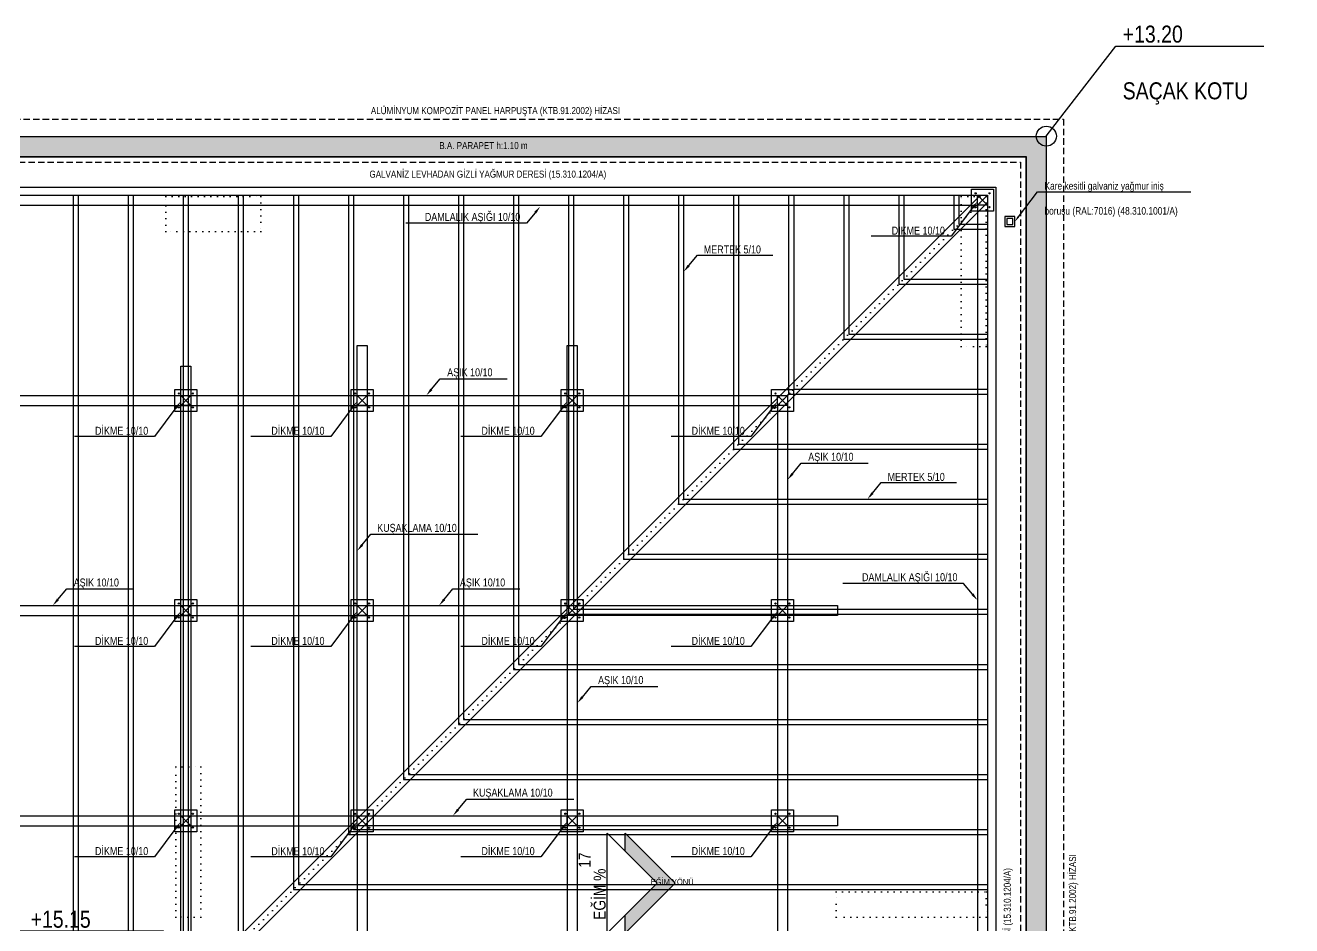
# Model space of a CAD drawing. Header units: inches. Extents: x 21 to 32698, y 13 to 3712.
# Drawn here: x 23749 to 25015, y 1853 to 2753 of the extents above; entities that cross this region are included whole.
import ezdxf
from ezdxf import colors
from ezdxf.entities.mleader import LeaderData, LeaderLine
from ezdxf.math import Vec2, Vec3

# ---------------------------------------------------------------- set-up
doc = ezdxf.new("R2010")
doc.units = ezdxf.units.IN
doc.header["$MEASUREMENT"] = 0
doc.linetypes.add('DOT', pattern=[6.35, 0, -6.35])
doc.linetypes.add('HIDDEN', pattern=[9.525, 6.35, -3.175])
for name, color, linetype, lineweight in [('Z_MİM_-KM-ALUMINIUM-20', 8, 'Continuous', 25), ('Z_MİM_-KM-BEAM-RAY', 8, 'DOT', 25), ('Z_MİM_-KM-DETL-TEXT', 8, 'Continuous', 25), ('Z_MİM_-KM-DRAINER', 8, 'Continuous', 25), ('Z_MİM_-KM-IRON-09', 8, 'Continuous', 25), ('Z_MİM_-KM-PATTERN-00', 8, 'Continuous', 25), ('Z_MİM_-KM-PATTERN-09', 8, 'Continuous', 25), ('Z_MİM_-KM-RAIN GUTTER', 8, 'Continuous', 25), ('Z_MİM_-KM-ROOF-AŞIK', 8, 'Continuous', 25), ('Z_MİM_-KM-ROOF-DİKME', 8, 'Continuous', 25), ('Z_MİM_-KM-ROOF-KUŞAKLAMA', 8, 'Continuous', 25), ('Z_MİM_-KM-ROOF-MAHYA AŞIĞI', 8, 'Continuous', 25), ('Z_MİM_-KM-ROOF-MERTEK', 8, 'Continuous', 25), ('Z_MİM_-KM-ROOF-RAY', 8, 'DOT', 25), ('Z_MİM_-KM-STRC-CONCRETE', 8, 'Continuous', 25), ('Z_MİM_-KM-TEXT-DETAIL', 8, 'Continuous', 25), ('Z_MİM_-KM-TEXT-SYMB', 8, 'Continuous', 25), ('Z_MİM_00', 8, 'Continuous', 25)]:
    doc.layers.add(name, color=color, linetype=linetype, lineweight=lineweight)
doc.styles.add('-KM-OLCU', font='ARIALN.TTF')
doc.styles.add('Arial Narrow', font='ARIALN.TTF', dxfattribs={"height": 8})
doc.styles.add('YAZI K.P. POZ', font='ARIALN.TTF', dxfattribs={"height": 10})

# ---------------------------------------------------------------- blocks, each defined once
blk = doc.blocks.new('-KM-Kolon_İz')
at = {"layer": 'Z_MİM_-KM-BEAM-RAY'}
for points in [[(2970, 0), (3065, 0), (3065, -35), (2970, -35)], [(3765, 0), (3790, 0), (3790, -150), (3765, -150)], [(2980, -570), (3005, -570), (3005, -720), (2980, -720)], [(3640, -695), (3790, -695), (3790, -720), (3640, -720)]]:
    blk.add_lwpolyline(points, close=True, dxfattribs=at)
blk = doc.blocks.new('A$C53B90D11')
at = {"layer": 'Z_MİM_-KM-TEXT-DETAIL', "color": 7, "insert": (57.1, 1.5, -100915.3), "char_height": 7, "width": 891.619, "attachment_point": 9, "rotation": 0.0108, "style": 'YAZI K.P. POZ'}
blk.add_mtext('\\pxi-2,l3,t4;GALVANİZ LEVHADAN GİZLİ YAĞMUR DERESİ{\\A1; }(15.310.1204/A)', dxfattribs=at)
blk = doc.blocks.new('A$C744C2893')
at = {"layer": 'Z_MİM_-KM-TEXT-DETAIL', "color": 7, "insert": (38, 2.5, -100915.3), "char_height": 7, "width": 891.619, "attachment_point": 9, "rotation": 0.0108, "style": 'YAZI K.P. POZ'}
blk.add_mtext('\\A1;\\pxi-3,l4,t4;B.A.^IPARAPET h:1.10 m', dxfattribs=at)
blk = doc.blocks.new('A$C90d01a21')
at = {"layer": 'Z_MİM_-KM-TEXT-DETAIL', "color": 7, "insert": (0, 15.5), "char_height": 7, "width": 337.922, "attachment_point": 1, "rotation": 0.0217, "style": 'YAZI K.P. POZ'}
blk.add_mtext('ALÜMİNYUM KOMPOZİT PANEL HARPUŞTA (KTB.91.2002) HİZASI', dxfattribs=at)
blk = doc.blocks.new('*U322')
for p, q in [((50, 0), (0, 50)), ((0, -50), (0, 50)), ((67.8, 0), (17.8, 50)), ((17.8, 32.2), (17.8, 50)), ((0, -50), (50, 0)), ((17.8, -50), (67.8, 0)), ((17.8, -50), (17.8, -32.2))]:
    blk.add_line(p, q)
at = {"layer": 'Z_MİM_-KM-PATTERN-00'}
for points in [[(67.8, 0), (50, 0), (17.8, 50), (17.8, 32.2)], [(67.8, 0), (17.8, -50), (50, 0), (17.8, -32.2)]]:
    blk.add_solid(points, dxfattribs=at)
at = {"color": 7, "insert": (-13.6, -36.5), "char_height": 12, "attachment_point": 1, "rotation": 90, "style": '-KM-OLCU'}
blk.add_mtext_dynamic_manual_height_columns('EĞİM % ', width=2146.306, gutter_width=500, heights=[0], dxfattribs=at)
at = {"color": 7, "insert": (43.4, 4.4), "char_height": 6, "attachment_point": 1, "style": '-KM-OLCU'}
blk.add_mtext_dynamic_manual_height_columns('EĞİM YÖNÜ', width=2146.306, gutter_width=500, heights=[0], dxfattribs=at)
at = {"color": 7, "style": '-KM-OLCU'}
blk.add_attdef('AÇISI', (-16.9, 15.5), '', height=12, rotation=90, dxfattribs=at)
blk = doc.blocks.new('_Origin')
at = {"linetype": 'ByBlock'}
blk.add_line((0, 0), (-1, 0), dxfattribs=at)
blk.add_circle((0, 0), 0.5, dxfattribs=at)
blk = doc.blocks.new('*U324')
for p, q in [((23429.4, 1722.7), (23439.4, 1732.7)), ((23439.4, 1722.7), (23429.4, 1732.7))]:
    blk.add_line(p, q)
at = {"ltscale": 0.2}
blk.add_lwpolyline([(23439.4, 1722.7), (23429.4, 1722.7), (23429.4, 1732.7), (23439.4, 1732.7)], close=True, dxfattribs=at)
at = {"layer": 'Z_MİM_-KM-IRON-09', "ltscale": 0.2}
blk.add_lwpolyline([(23445.4, 1716.7), (23423.4, 1716.7), (23423.4, 1738.7), (23445.4, 1738.7)], close=True, dxfattribs=at)
for centre in [(23427.5, 1734.7), (23441.4, 1734.7), (23427.5, 1720.8), (23441.4, 1720.8)]:
    blk.add_circle(centre, 0.621, dxfattribs=at)
at = {"layer": 'Z_MİM_-KM-DETL-TEXT', "color": 7}
ml = blk.add_multileader_mtext('Standard', dxfattribs=at)
ml.set_content('\\A1;{\\fMicrosoft Sans Serif|b0|i0|c162|p34;\\W0.8;DİKME 10/10}', color=7, style='Arial Narrow')
ml.set_leader_properties()
ml.build(insert=Vec2(0, 0))
ml.multileader.update_dxf_attribs({"text_left_attachment_type": 6, "text_right_attachment_type": 6, "dogleg_length": 5, "arrow_head_size": 8})
ctx = ml.context
ctx.base_point, ctx.char_height, ctx.arrow_head_size, ctx.landing_gap_size, ctx.plane_origin = Vec3(23341.6, 1691.8), 8, 8, 2.11, Vec3(23265.8, 1759.2)
ctx.left_attachment, ctx.right_attachment = 6, 6
notes = []
notes.append((ctx, [(0, (1, 1, 0), (23403, 1691.8), (-1, 0), 5.28, [(0, [(23429.4, 1726.7)], 0, [])])]))
ctx.mtext.insert, ctx.mtext.width, ctx.mtext.line_spacing_factor, ctx.mtext.flow_direction = Vec3(23343.7, 1701.4), 112.052, 2, 5
for ctx, leaders in notes:
    for number, flags, end, landing, length, lines in leaders:
        leader = LeaderData()
        leader.index, (leader.has_last_leader_line, leader.has_dogleg_vector, leader.attachment_direction) = number, flags
        leader.last_leader_point, leader.dogleg_vector, leader.dogleg_length = Vec3(end), Vec3(landing), length
        for number, points, colour, breaks in lines:
            line = LeaderLine()
            line.index, line.vertices, line.color, line.breaks = number, Vec3.list(points), colors.encode_raw_color(colour), breaks
            leader.lines.append(line)
        ctx.leaders.append(leader)
blk = doc.blocks.new('*U330')
at = {"layer": 'Z_MİM_-KM-DETL-TEXT', "color": 7}
ml = blk.add_multileader_mtext('Standard', dxfattribs=at)
ml.set_content('\\A1;{\\fMicrosoft Sans Serif|b0|i0|c162|p34;\\W0.8;DAMLALIK AŞIĞI 10/10}', color=7, style='Arial Narrow')
ml.set_leader_properties()
ml.build(insert=Vec2(0, 0))
ml.multileader.update_dxf_attribs({"text_left_attachment_type": 6, "text_right_attachment_type": 6, "dogleg_length": 5, "arrow_head_size": 8})
ctx = ml.context
ctx.base_point, ctx.char_height, ctx.arrow_head_size, ctx.landing_gap_size, ctx.plane_origin = Vec3(-117.5, 16.7), 8, 8, 2.11, Vec3(-165.7, -32.5)
ctx.left_attachment, ctx.right_attachment = 6, 6
notes = []
notes.append((ctx, [(0, (1, 1, 0), (-13.9, 16.7), (-1, 0), 5.28, [(0, [(0, 0)], 0, [])])]))
ctx.mtext.insert, ctx.mtext.width, ctx.mtext.line_spacing_factor, ctx.mtext.flow_direction = Vec3(-115.4, 27.1), 112.052, 2, 5
for ctx, leaders in notes:
    for number, flags, end, landing, length, lines in leaders:
        leader = LeaderData()
        leader.index, (leader.has_last_leader_line, leader.has_dogleg_vector, leader.attachment_direction) = number, flags
        leader.last_leader_point, leader.dogleg_vector, leader.dogleg_length = Vec3(end), Vec3(landing), length
        for number, points, colour, breaks in lines:
            line = LeaderLine()
            line.index, line.vertices, line.color, line.breaks = number, Vec3.list(points), colors.encode_raw_color(colour), breaks
            leader.lines.append(line)
        ctx.leaders.append(leader)
blk = doc.blocks.new('*U331')
at = {"layer": 'Z_MİM_-KM-DETL-TEXT', "color": 7}
ml = blk.add_multileader_mtext('Standard', dxfattribs=at)
ml.set_content('\\A1;{\\fMicrosoft Sans Serif|b0|i0|c162|p34;\\W0.8;DAMLALIK AŞIĞI 10/10}', color=7, style='Arial Narrow')
ml.set_leader_properties()
ml.build(insert=Vec2(0, 0))
ml.multileader.update_dxf_attribs({"text_left_attachment_type": 6, "text_right_attachment_type": 6, "dogleg_length": 5, "arrow_head_size": 8})
ctx = ml.context
ctx.base_point, ctx.char_height, ctx.arrow_head_size, ctx.landing_gap_size, ctx.plane_origin = Vec3(-117.5, -16.7), 8, 8, 2.11, Vec3(-165.7, 32.5)
ctx.left_attachment, ctx.right_attachment = 6, 6
notes = []
notes.append((ctx, [(0, (1, 1, 0), (-13.9, -16.7), (-1, 0), 5.28, [(0, [(0, 0)], 0, [])])]))
ctx.mtext.insert, ctx.mtext.width, ctx.mtext.line_spacing_factor, ctx.mtext.flow_direction = Vec3(-115.4, -6.4), 112.052, 2, 5
for ctx, leaders in notes:
    for number, flags, end, landing, length, lines in leaders:
        leader = LeaderData()
        leader.index, (leader.has_last_leader_line, leader.has_dogleg_vector, leader.attachment_direction) = number, flags
        leader.last_leader_point, leader.dogleg_vector, leader.dogleg_length = Vec3(end), Vec3(landing), length
        for number, points, colour, breaks in lines:
            line = LeaderLine()
            line.index, line.vertices, line.color, line.breaks = number, Vec3.list(points), colors.encode_raw_color(colour), breaks
            leader.lines.append(line)
        ctx.leaders.append(leader)
blk = doc.blocks.new('*U334')
at = {"layer": 'Z_MİM_-KM-DETL-TEXT', "color": 7}
ml = blk.add_multileader_mtext('Standard', dxfattribs=at)
ml.set_content('\\A1;{\\fMicrosoft Sans Serif|b0|i0|c162|p34;\\W0.8;AŞIK 10/10}', color=7, style='Arial Narrow')
ml.set_leader_properties()
ml.build(insert=Vec2(0, 0))
ml.multileader.update_dxf_attribs({"text_left_attachment_type": 6, "text_right_attachment_type": 6, "dogleg_length": 5, "arrow_head_size": 8})
ctx = ml.context
ctx.base_point, ctx.char_height, ctx.arrow_head_size, ctx.landing_gap_size, ctx.plane_origin = Vec3(19.2, 16.7), 8, 8, 2.11, Vec3(165.7, -32.5)
ctx.left_attachment, ctx.right_attachment, ctx.text_align_type = 6, 6, 2
notes = []
notes.append((ctx, [(0, (1, 1, 0), (13.9, 16.7), (1, 0), 5.28, [(0, [(0, 0)], 0, [])])]))
ctx.mtext.insert, ctx.mtext.width, ctx.mtext.alignment, ctx.mtext.line_spacing_factor, ctx.mtext.flow_direction = Vec3(66.1, 27.1), 112.052, 3, 2, 5
for ctx, leaders in notes:
    for number, flags, end, landing, length, lines in leaders:
        leader = LeaderData()
        leader.index, (leader.has_last_leader_line, leader.has_dogleg_vector, leader.attachment_direction) = number, flags
        leader.last_leader_point, leader.dogleg_vector, leader.dogleg_length = Vec3(end), Vec3(landing), length
        for number, points, colour, breaks in lines:
            line = LeaderLine()
            line.index, line.vertices, line.color, line.breaks = number, Vec3.list(points), colors.encode_raw_color(colour), breaks
            leader.lines.append(line)
        ctx.leaders.append(leader)
blk = doc.blocks.new('*U335')
at = {"layer": 'Z_MİM_-KM-DETL-TEXT', "color": 7}
ml = blk.add_multileader_mtext('Standard', dxfattribs=at)
ml.set_content('\\A1;{\\fMicrosoft Sans Serif|b0|i0|c162|p34;\\W0.8;MERTEK 5/10}', color=7, style='Arial Narrow')
ml.set_leader_properties()
ml.build(insert=Vec2(0, 0))
ml.multileader.update_dxf_attribs({"text_left_attachment_type": 6, "text_right_attachment_type": 6, "dogleg_length": 5, "arrow_head_size": 8})
ctx = ml.context
ctx.base_point, ctx.char_height, ctx.arrow_head_size, ctx.landing_gap_size, ctx.plane_origin = Vec3(19.2, 16.7), 8, 8, 2.11, Vec3(165.7, -32.5)
ctx.left_attachment, ctx.right_attachment, ctx.text_align_type = 6, 6, 2
notes = []
notes.append((ctx, [(0, (1, 1, 0), (13.9, 16.7), (1, 0), 5.28, [(0, [(0, 0)], 0, [])])]))
ctx.mtext.insert, ctx.mtext.width, ctx.mtext.alignment, ctx.mtext.line_spacing_factor, ctx.mtext.flow_direction = Vec3(77.3, 26.3), 112.052, 3, 2, 5
for ctx, leaders in notes:
    for number, flags, end, landing, length, lines in leaders:
        leader = LeaderData()
        leader.index, (leader.has_last_leader_line, leader.has_dogleg_vector, leader.attachment_direction) = number, flags
        leader.last_leader_point, leader.dogleg_vector, leader.dogleg_length = Vec3(end), Vec3(landing), length
        for number, points, colour, breaks in lines:
            line = LeaderLine()
            line.index, line.vertices, line.color, line.breaks = number, Vec3.list(points), colors.encode_raw_color(colour), breaks
            leader.lines.append(line)
        ctx.leaders.append(leader)
blk = doc.blocks.new('*U336')
at = {"layer": 'Z_MİM_-KM-DETL-TEXT', "color": 7}
ml = blk.add_multileader_mtext('Standard', dxfattribs=at)
ml.set_content('\\A1;{\\fMicrosoft Sans Serif|b0|i0|c162|p34;\\W0.8;KUŞAKLAMA 10/10}', color=7, style='Arial Narrow')
ml.set_leader_properties()
ml.build(insert=Vec2(0, 0))
ml.multileader.update_dxf_attribs({"text_left_attachment_type": 6, "text_right_attachment_type": 6, "dogleg_length": 5, "arrow_head_size": 8})
ctx = ml.context
ctx.base_point, ctx.char_height, ctx.arrow_head_size, ctx.landing_gap_size, ctx.plane_origin = Vec3(19.2, 16.7), 8, 8, 2.11, Vec3(165.7, -32.5)
ctx.left_attachment, ctx.right_attachment, ctx.text_align_type = 6, 6, 2
notes = []
notes.append((ctx, [(0, (1, 1, 0), (13.9, 16.7), (1, 0), 5.28, [(0, [(0, 0)], 0, [])])]))
ctx.mtext.insert, ctx.mtext.width, ctx.mtext.alignment, ctx.mtext.line_spacing_factor, ctx.mtext.flow_direction = Vec3(99.6, 27.1), 112.052, 3, 2, 5
for ctx, leaders in notes:
    for number, flags, end, landing, length, lines in leaders:
        leader = LeaderData()
        leader.index, (leader.has_last_leader_line, leader.has_dogleg_vector, leader.attachment_direction) = number, flags
        leader.last_leader_point, leader.dogleg_vector, leader.dogleg_length = Vec3(end), Vec3(landing), length
        for number, points, colour, breaks in lines:
            line = LeaderLine()
            line.index, line.vertices, line.color, line.breaks = number, Vec3.list(points), colors.encode_raw_color(colour), breaks
            leader.lines.append(line)
        ctx.leaders.append(leader)
blk = doc.blocks.new('*U337')
at = {"layer": 'Z_MİM_-KM-DRAINER'}
for points in [[(155.2, 12.5), (145.2, 12.5), (145.2, 2.5), (155.2, 2.5)], [(153.2, 10.5), (147.2, 10.5), (147.2, 4.5), (153.2, 4.5)]]:
    blk.add_lwpolyline(points, close=True, dxfattribs=at)
at = {"layer": 'Z_MİM_-KM-DETL-TEXT', "color": 7}
ml = blk.add_multileader_mtext('Standard', dxfattribs=at)
ml.set_content('{\\fArial|b0|i0|c162|p34;\\W0.8;Kare kesitli galvaniz yağmur iniş borusu (RAL:7016)\\H1.00004x; (48.310.1001/A\\H0.99996x;)}', color=7, style='Arial Narrow')
ml.set_leader_properties()
ml.build(insert=Vec2(0, 0))
ml.multileader.update_dxf_attribs({"text_left_attachment_type": 6, "text_right_attachment_type": 6, "dogleg_length": 5, "arrow_head_size": 6})
ctx = ml.context
ctx.base_point, ctx.char_height, ctx.arrow_head_size, ctx.plane_origin = Vec3(182.8, 37.2), 7.5, 6, Vec3(268.1, 148.9)
ctx.left_attachment, ctx.right_attachment = 6, 6
notes = []
notes.append((ctx, [(0, (1, 1, 0), (177.8, 37.2), (1, 0), 5, [(0, [(155.2, 7.5)], 0, [])])]))
ctx.mtext.insert, ctx.mtext.width, ctx.mtext.defined_height, ctx.mtext.line_spacing_factor, ctx.mtext.flow_direction = Vec3(184.8, 46.9), 144.822, 1.83, 2, 5
for ctx, leaders in notes:
    for number, flags, end, landing, length, lines in leaders:
        leader = LeaderData()
        leader.index, (leader.has_last_leader_line, leader.has_dogleg_vector, leader.attachment_direction) = number, flags
        leader.last_leader_point, leader.dogleg_vector, leader.dogleg_length = Vec3(end), Vec3(landing), length
        for number, points, colour, breaks in lines:
            line = LeaderLine()
            line.index, line.vertices, line.color, line.breaks = number, Vec3.list(points), colors.encode_raw_color(colour), breaks
            leader.lines.append(line)
        ctx.leaders.append(leader)

msp = doc.modelspace()

# ---------------------------------------------------------------- hatches: boundary and pattern name
at = {"layer": 'Z_MİM_-KM-PATTERN-09'}
h = msp.add_hatch(dxfattribs=at)
h.set_pattern_fill('ANSI33', color=256)
h.set_pattern_definition([(45, (21209.84, 982.0826), (-4.490128, 4.490128), []), (45, (21214.3304, 982.0826), (-4.490128, 4.490128), [3.175, -1.5875])])
h.paths.add_polyline_path([(24769.8, 922.1), (21149.8, 922.1), (21149.8, 1577.1), (20859.8, 1577.1), (20859.8, 2642.1), (24769.8, 2642.1)])
h.paths.add_polyline_path([(24749.8, 942.1), (21169.8, 942.1), (21169.8, 1597.1), (20879.8, 1597.1), (20879.8, 2622.1), (24749.8, 2622.1)], flags=16)

# ---------------------------------------------------------------- linework, layer by layer
at = {"layer": 'Z_MİM_-KM-ALUMINIUM-20', "linetype": 'HIDDEN'}
for points in [[(24787.1, 904.8), (21132.6, 904.8), (21132.6, 1559.8), (20842.6, 1559.8), (20842.6, 2659.3), (24787.1, 2659.3)], [(24744.1, 947.8), (21175.6, 947.8), (21175.6, 1602.8), (20885.6, 1602.8), (20885.6, 2616.3), (24744.1, 2616.3)]]:
    msp.add_lwpolyline(points, close=True, dxfattribs=at)
at = {"layer": 'Z_MİM_-KM-RAIN GUTTER'}
for points in [[(24749.3, 942.6), (21170.3, 942.6), (21170.3, 1597.6), (20880.3, 1597.6), (20880.3, 2621.6), (24749.3, 2621.6)], [(24719.3, 972.6), (21200.3, 972.6), (21200.3, 1627.6), (20910.3, 1627.6), (20910.3, 2591.6), (24719.3, 2591.6)]]:
    msp.add_lwpolyline(points, close=True, dxfattribs=at)
at = {"layer": 'Z_MİM_-KM-ROOF-AŞIK'}
for points in [[(24711, 980.9), (21208.6, 980.9), (21208.6, 1635.9), (20918.6, 1635.9), (20918.6, 2583.3), (24711, 2583.3)], [(24701, 990.9), (21218.6, 990.9), (21218.6, 1645.9), (20928.6, 1645.9), (20928.6, 2573.3), (24701, 2573.3)], [(24511, 1180.9), (21408.6, 1180.9), (21408.6, 1835.9), (21118.6, 1835.9), (21118.6, 2383.3), (24511, 2383.3)], [(24501, 1190.9), (21418.6, 1190.9), (21418.6, 1845.9), (21128.6, 1845.9), (21128.6, 2373.3), (24501, 2373.3)], [(24301, 1390.9), (21618.6, 1390.9), (21618.6, 2045.9), (21328.6, 2045.9), (21328.6, 2173.3), (24301, 2173.3)], [(24291, 1400.9), (21628.6, 1400.9), (21628.6, 2055.9), (21338.6, 2055.9), (21338.6, 2163.3), (24291, 2163.3)], [(24091, 1600.9), (21828.6, 1600.9), (21828.6, 1963.3), (24091, 1963.3)], [(24081, 1610.9), (21838.6, 1610.9), (21838.6, 1953.3), (24081, 1953.3)]]:
    msp.add_lwpolyline(points, close=True, dxfattribs=at)
at = {"layer": 'Z_MİM_-KM-ROOF-KUŞAKLAMA'}
for points in [[(24091, 2433.3), (24091, 1963.3), (24561, 1963.3), (24561, 1953.3), (24081, 1953.3), (24081, 2433.3)], [(24301, 2433.3), (24301, 2173.3), (24561, 2173.3), (24561, 2163.3), (24291, 2163.3), (24291, 2433.3)], [(23904.8, 1130.9), (23904.8, 2412.6), (23914.8, 2412.6), (23914.8, 1130.9)]]:
    msp.add_lwpolyline(points, close=True, dxfattribs=at)
at = {"layer": 'Z_MİM_-KM-ROOF-MAHYA AŞIĞI', "ltscale": 1.5}
for p, q in [((23907.8, 1787.1), (24704, 2583.3)), ((23916.9, 1782.1), (24711, 2576.2))]:
    msp.add_line(p, q, dxfattribs=at)
at = {"layer": 'Z_MİM_-KM-ROOF-MERTEK'}
for points in [[(23797.3, 2583.3), (23797.3, 980.9)], [(23802.3, 2583.3), (23802.3, 980.9)], [(23852.3, 2583.3), (23852.3, 980.9)], [(23857.3, 2583.3), (23857.3, 980.9)], [(23907.3, 2583.3), (23907.3, 980.9)], [(23912.3, 2583.3), (23912.3, 980.9)], [(23962.3, 2583.3), (23962.3, 1834.6), (24711, 1834.6)], [(23967.3, 2583.3), (23967.3, 1839.6), (24711, 1839.6)], [(24017.3, 2583.3), (24017.3, 1889.6), (24711, 1889.6)], [(24022.3, 2583.3), (24022.3, 1894.6), (24711, 1894.6)], [(24072.3, 2583.3), (24072.3, 1944.6), (24711, 1944.6)], [(24077.3, 2583.3), (24077.3, 1949.6), (24711, 1949.6)], [(24127.3, 2583.3), (24127.3, 1999.6), (24711, 1999.6)], [(24132.3, 2583.3), (24132.3, 2004.6), (24711, 2004.6)], [(24182.3, 2583.3), (24182.3, 2054.6), (24711, 2054.6)], [(24187.3, 2583.3), (24187.3, 2059.6), (24711, 2059.6)], [(24237.3, 2583.3), (24237.3, 2109.6), (24711, 2109.6)], [(24242.3, 2583.3), (24242.3, 2114.6), (24711, 2114.6)], [(24292.3, 2583.3), (24292.3, 2164.6), (24711, 2164.6)], [(24297.3, 2583.3), (24297.3, 2169.6), (24711, 2169.6)], [(24347.3, 2583.3), (24347.3, 2219.6), (24711, 2219.6)], [(24352.3, 2583.3), (24352.3, 2224.6), (24711, 2224.6)], [(24402.3, 2583.3), (24402.3, 2274.6), (24711, 2274.6)], [(24407.3, 2583.3), (24407.3, 2279.6), (24711, 2279.6)], [(24457.3, 2583.3), (24457.3, 2329.6), (24711, 2329.6)], [(24462.3, 2583.3), (24462.3, 2334.6), (24711, 2334.6)], [(24512.3, 2583.3), (24512.3, 2384.6), (24711, 2384.6)], [(24517.3, 2583.3), (24517.3, 2389.6), (24711, 2389.6)], [(24567.3, 2583.3), (24567.3, 2439.6), (24711, 2439.6)], [(24572.3, 2583.3), (24572.3, 2444.6), (24711, 2444.6)], [(24622.3, 2583.3), (24622.3, 2494.6), (24711, 2494.6)], [(24627.3, 2583.3), (24627.3, 2499.6), (24711, 2499.6)], [(24677.3, 2583.3), (24677.3, 2549.6), (24711, 2549.6)], [(24682.3, 2583.3), (24682.3, 2554.6), (24711, 2554.6)]]:
    msp.add_lwpolyline(points, dxfattribs=at)
at = {"layer": 'Z_MİM_-KM-ROOF-RAY'}
msp.add_line((23909.8, 1782.1), (24711, 2583.3), dxfattribs=at)
at = {"layer": 'Z_MİM_-KM-STRC-CONCRETE'}
for points in [[(24769.8, 922.1), (21149.8, 922.1), (21149.8, 1577.1), (20859.8, 1577.1), (20859.8, 2642.1), (24769.8, 2642.1)], [(24749.8, 942.1), (21169.8, 942.1), (21169.8, 1597.1), (20879.8, 1597.1), (20879.8, 2622.1), (24749.8, 2622.1)]]:
    msp.add_lwpolyline(points, close=True, dxfattribs=at)

# ---------------------------------------------------------------- block references
at = {"layer": 'Z_MİM_-KM-BEAM-RAY'}
msp.add_blockref('-KM-Kolon_İz', (20919.8, 2582.1), dxfattribs=at)
at = {"layer": 'Z_MİM_-KM-ROOF-DİKME'}
for p in [(1271.6, 850.6), (475.4, 650.6), (651.6, 650.6), (861.6, 650.6), (1071.6, 650.6), (475.4, 440.6), (651.6, 440.6), (861.6, 440.6), (1071.6, 440.6), (475.4, 230.6), (651.6, 230.5), (861.6, 230.6), (1071.6, 230.6)]:
    msp.add_blockref('*U324', p, dxfattribs=at)
at = {"layer": 'Z_MİM_-KM-TEXT-DETAIL'}
for name, p in [('A$C90d01a21', (24094.8, 2655.9)), ('A$C744C2893', (24213.4, 2626.9))]:
    msp.add_blockref(name, p, dxfattribs=at)
for name, p, rotation in [('A$C53B90D11', (24272.9, 2597.4, 0), 0.0108263759069669), ('A$C90d01a21', (24808.1, 1675.8), 90), ('A$C53B90D11', (24737.9, 1853.9, 0), 90.01082637590699)]:
    msp.add_blockref(name, p, dxfattribs=dict(at, rotation=rotation))
at = {"layer": 'Z_MİM_-KM-TEXT-SYMB'}
ref = msp.add_blockref('*U322', (24331, 1895.8), dxfattribs=at)
ref.add_attrib('AÇISI', '17', (24314.4, 1911.3), dxfattribs={"layer": '0', "color": 7, "height": 12, "rotation": 90, "style": '-KM-OLCU'})
at = {"layer": 'Z_MİM_00'}
for name, p in [('*U337', (24583.1, 2549.6)), ('*U331', (24264.1, 2572.1)), ('*U335', (24407.3, 2506.9)), ('*U334', (24150.2, 2383.3)), ('*U334', (24511, 2298.9)), ('*U335', (24591, 2279.6)), ('*U336', (24081, 2227.9)), ('*U330', (24701, 2178.6)), ('*U334', (23776.9, 2173.3)), ('*U334', (24162.9, 2173.3)), ('*U334', (24301, 2075.8)), ('*U336', (24176.8, 1963.3))]:
    msp.add_blockref(name, p, dxfattribs=at)

# ---------------------------------------------------------------- leaders
at = {"layer": 'Z_MİM_-KM-DETL-TEXT', "color": 7}
ml = msp.add_multileader_mtext('Standard', dxfattribs=at)
ml.set_content('+13.20 \\PSAÇAK KOTU', color=7, style='Arial Narrow')
ml.set_leader_properties()
ml.set_arrow_properties(name='ORIGIN')
ml.build(insert=Vec2(0, 0))
ml.multileader.update_dxf_attribs({"text_left_attachment_type": 6, "text_right_attachment_type": 6, "dogleg_length": 5, "arrow_head_size": 20})
ctx = ml.context
ctx.base_point, ctx.char_height, ctx.arrow_head_size, ctx.plane_origin = Vec3(24844.1, 2732.4), 17, 20, Vec3(24714.7, 2843.4)
ctx.left_attachment, ctx.right_attachment = 6, 6
notes = []
notes.append((ctx, [(0, (1, 1, 0), (24839.1, 2732.4), (1, 0), 5, [(0, [(24769.8, 2642.4)], 0, [])])]))
ctx.mtext.insert, ctx.mtext.width, ctx.mtext.line_spacing_factor, ctx.mtext.flow_direction = Vec3(24846.1, 2752.9), 168.884, 2, 5
ml = msp.add_multileader_mtext('Standard', dxfattribs=at)
ml.set_content('+15.15\\PMAHYA KOTU', color=7, style='Arial Narrow')
ml.set_leader_properties()
ml.set_arrow_properties(name='ORIGIN')
ml.build(insert=Vec2(0, 0))
ml.multileader.update_dxf_attribs({"text_left_attachment_type": 6, "text_right_attachment_type": 6, "dogleg_length": 5, "arrow_head_size": 20})
ctx = ml.context
ctx.base_point, ctx.char_height, ctx.arrow_head_size, ctx.plane_origin = Vec3(23752.7, 1848), 17, 20, Vec3(23854.7, 1983.1)
ctx.left_attachment, ctx.right_attachment = 6, 6
notes.append((ctx, [(0, (1, 1, 0), (23887.4, 1848), (-1, 0), 5, [(0, [(23909.8, 1782.1)], 0, [])])]))
ctx.mtext.insert, ctx.mtext.width, ctx.mtext.line_spacing_factor, ctx.mtext.flow_direction = Vec3(23754.7, 1868.4), 168.884, 2, 5
for ctx, leaders in notes:
    for number, flags, end, landing, length, lines in leaders:
        leader = LeaderData()
        leader.index, (leader.has_last_leader_line, leader.has_dogleg_vector, leader.attachment_direction) = number, flags
        leader.last_leader_point, leader.dogleg_vector, leader.dogleg_length = Vec3(end), Vec3(landing), length
        for number, points, colour, breaks in lines:
            line = LeaderLine()
            line.index, line.vertices, line.color, line.breaks = number, Vec3.list(points), colors.encode_raw_color(colour), breaks
            leader.lines.append(line)
        ctx.leaders.append(leader)

doc.saveas('drawing.dxf')
